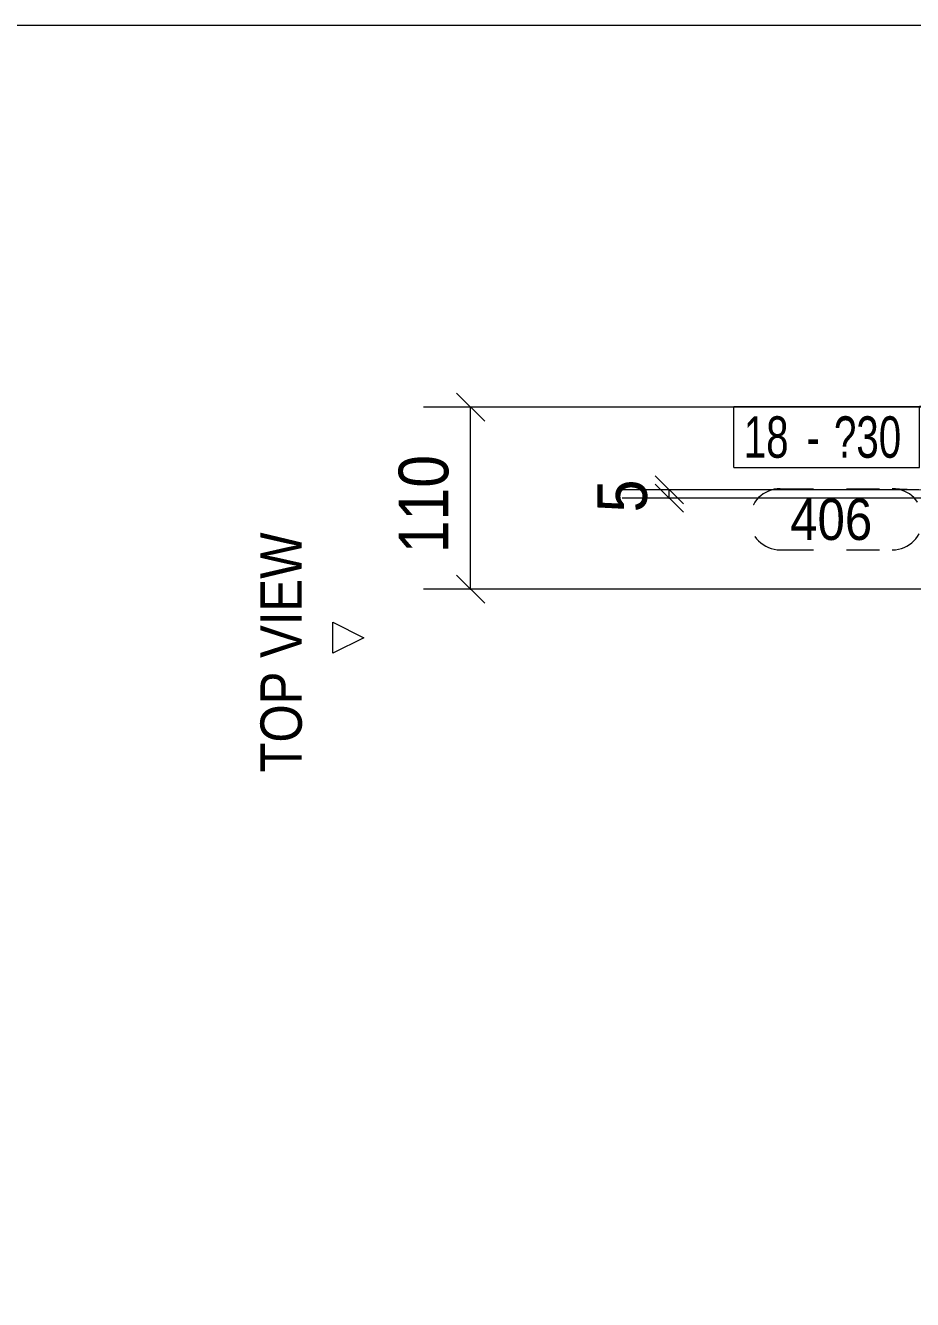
# Model space of a CAD drawing. Header units: millimetres. Extents: x 2 to 579, y 1 to 825.
# Drawn here: x 126.6 to 180.2, y 748 to 825 of the extents above; entities that cross this region are included whole.
import ezdxf

# ---------------------------------------------------------------- set-up
doc = ezdxf.new("R2010")
doc.units = ezdxf.units.MM
doc.linetypes.add('XKITLINE00', pattern=[0])
doc.linetypes.add('XKITLINE02', pattern=[4, 2, -2])
for name, color, linetype, lineweight in [('BoltMark', 7, 'Continuous', 0), ('Dimensions', 7, 'Continuous', 0), ('DrawingSheet', 5, 'Continuous', 0), ('OtherObjectType', 7, 'Continuous', 0), ('PartMark', 7, 'Continuous', 0)]:
    doc.layers.add(name, color=color, linetype=linetype, lineweight=lineweight)
doc.styles.add('ARIAL', font='ARIAL.TTF')
doc.styles.add('ARIAL_NARROW', font='ARIALN.TTF')

# ---------------------------------------------------------------- blocks, each defined once
blk = doc.blocks.new('*A126')
at = {"layer": 'DrawingSheet', "color": 5, "linetype": 'XKITLINE00', "lineweight": 0}
blk.add_line((579, 825), (5, 825), dxfattribs=at)
blk = doc.blocks.new('*A268')
at = {"layer": 'Dimensions', "color": 7, "linetype": 'XKITLINE00', "lineweight": 0}
for p, q in [((152.673, 802.779), (154.37, 801.082)), ((186.693, 801.93), (150.672, 801.93)), ((153.522, 790.93), (153.522, 801.93)), ((152.673, 791.779), (154.37, 790.082)), ((186.693, 790.93), (150.672, 790.93))]:
    blk.add_line(p, q, dxfattribs=at)
at = {"layer": 'Dimensions', "color": 3}
for p in [(153.522, 801.93), (153.522, 790.93)]:
    blk.add_point(p, dxfattribs=at)
at = {"layer": 'Dimensions', "color": 3, "style": 'ARIAL', "width": 0.85}
blk.add_text('110', height=3, rotation=90.00021, dxfattribs=at).set_placement((152.172, 793.093))
blk = doc.blocks.new('*A271')
at = {"layer": 'Dimensions', "color": 7, "linetype": 'XKITLINE00', "lineweight": 0}
for p, q in [((164.673, 797.779), (166.37, 796.082)), ((164.673, 797.279), (166.37, 795.582)), ((180.596, 796.93), (162.672, 796.93)), ((197.205, 796.43), (162.672, 796.43)), ((165.522, 796.43), (165.522, 796.93))]:
    blk.add_line(p, q, dxfattribs=at)
at = {"layer": 'Dimensions', "color": 3}
for p in [(165.522, 796.93), (165.522, 796.43)]:
    blk.add_point(p, dxfattribs=at)
at = {"layer": 'Dimensions', "color": 3, "style": 'ARIAL', "width": 0.85}
blk.add_text('5', height=3, rotation=90.00021, dxfattribs=at).set_placement((164.172, 795.568))
blk = doc.blocks.new('*A282')
at = {"layer": 'BoltMark', "color": 7, "linetype": 'XKITLINE00', "lineweight": 0}
for p, q in [((169.419, 801.969), (180.627, 801.969)), ((169.419, 798.269), (169.419, 801.969)), ((180.627, 798.269), (180.627, 801.969)), ((187.693, 801.93), (180.627, 801.969)), ((169.419, 798.269), (180.627, 798.269))]:
    blk.add_line(p, q, dxfattribs=at)
at = {"layer": 'BoltMark', "color": 3, "style": 'ARIAL_NARROW', "width": 0.85}
for s, p in [('18', (170.019, 798.869)), ('?30', (175.468, 798.869)), ('-', (173.808, 798.869))]:
    blk.add_text(s, height=2.5, dxfattribs=at).set_placement(p)
blk = doc.blocks.new('*A286')
at = {"layer": 'PartMark', "color": 7, "linetype": 'XKITLINE02', "lineweight": 0}
for p, q in [((172.226, 796.998), (178.989, 796.998)), ((184.785, 796.701), (178.989, 796.998)), ((172.226, 793.298), (178.989, 793.298))]:
    blk.add_line(p, q, dxfattribs=at)
for centre, start, end in [((172.226, 795.148), 90, 270), ((178.989, 795.148), 270, 90)]:
    blk.add_arc(centre, 1.85, start, end, dxfattribs=at)
at = {"layer": 'PartMark', "color": 3, "style": 'ARIAL', "width": 0.85}
blk.add_text('406', height=2.5, dxfattribs=at).set_placement((172.826, 793.898))
blk = doc.blocks.new('*A290')
at = {"layer": 'OtherObjectType', "color": 7, "linetype": 'XKITLINE00', "lineweight": 0}
for p, q in [((145.197, 787.053), (145.197, 788.928)), ((145.197, 788.928), (147.072, 787.99)), ((147.072, 787.99), (145.197, 787.053)), ((147.072, 787.99), (147.072, 787.99)), ((252.584, 760.105), (253.522, 761.98)), ((253.522, 761.98), (254.459, 760.105)), ((253.522, 761.98), (253.522, 761.98)), ((254.459, 760.105), (252.584, 760.105)), ((245.185, 747.98), (252.609, 747.98))]:
    blk.add_line(p, q, dxfattribs=at)
at = {"layer": 'OtherObjectType', "color": 7, "style": 'ARIAL', "width": 0.85}
blk.add_text('TOP VIEW', height=2.5, rotation=90, dxfattribs=at).set_placement((143.322, 779.84))
for s, p in [('FRONT VIEW', (243.058, 755.73)), ('C', (245.185, 748.73)), ('C', (250.202, 748.73)), ('-', (248.342, 748.73))]:
    blk.add_text(s, height=2.5, dxfattribs=at).set_placement(p)

msp = doc.modelspace()

# ---------------------------------------------------------------- block references
at = {"lineweight": 0}
for name in ['*A126', '*A268', '*A282', '*A271', '*A286']:
    msp.add_blockref(name, (0, 0), dxfattribs=at)
at = {"layer": 'OtherObjectType', "lineweight": 0}
msp.add_blockref('*A290', (0, 0), dxfattribs=at)

doc.saveas('drawing.dxf')
